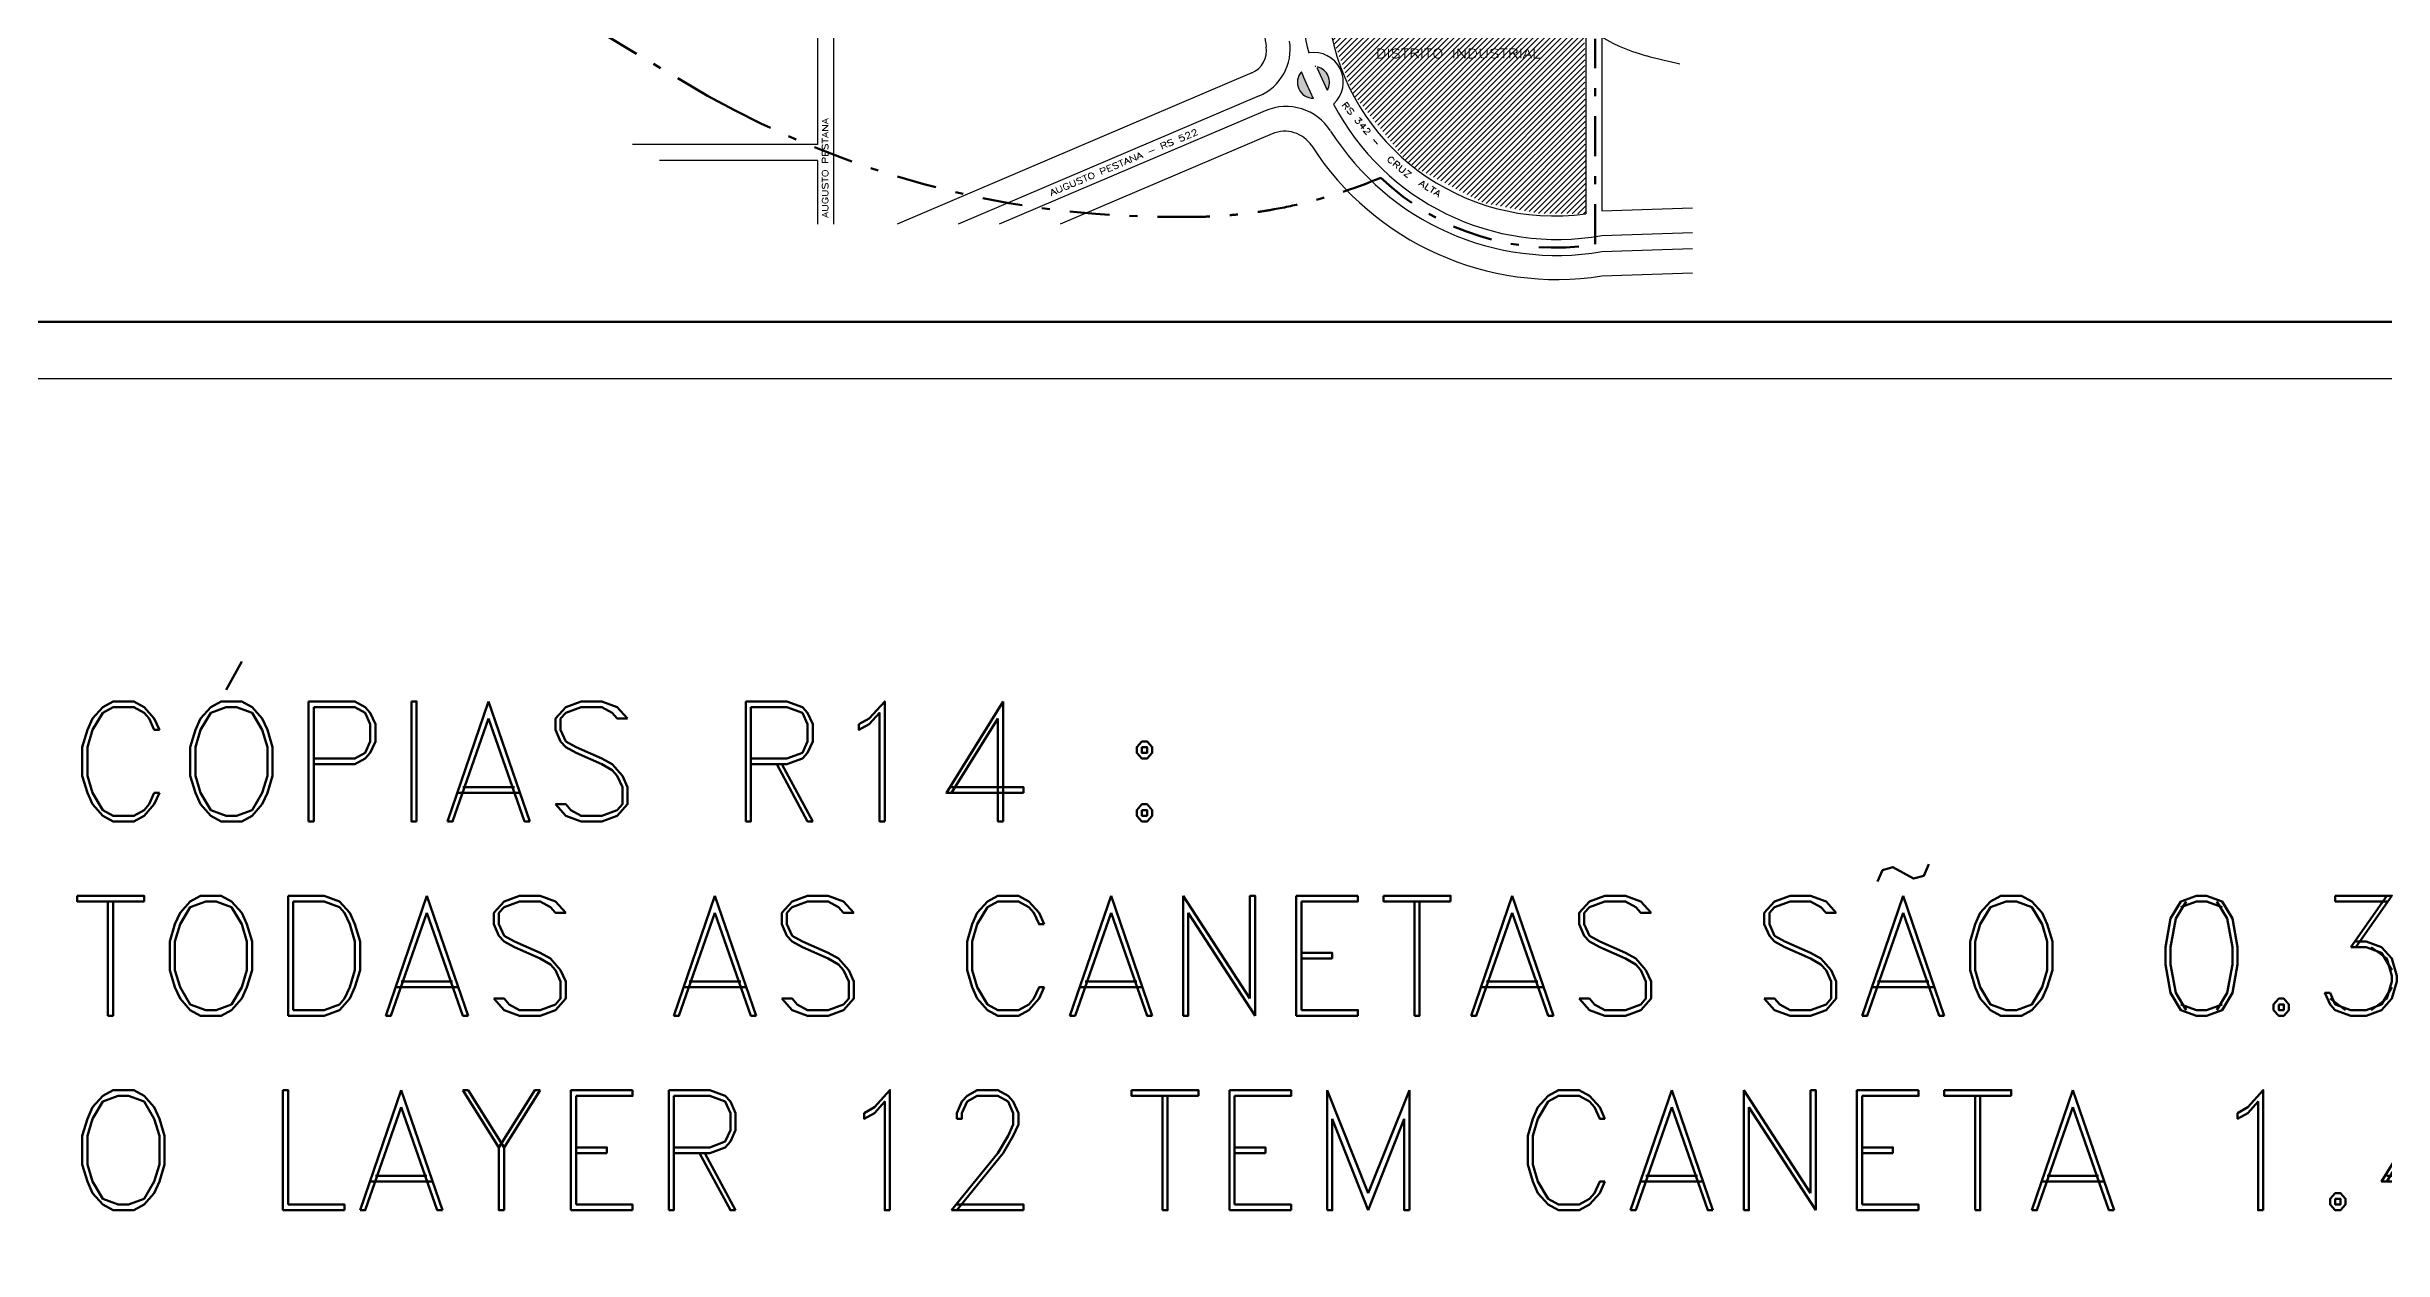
# Model space of a CAD drawing. Extents: x 15348.6 to 15438.1, y 2292.7 to 2368.6.
# Drawn here: x 15375.91 to 15405.11, y 2292.7 to 2307.74 of the extents above; entities that cross this region are included whole.
import ezdxf

# ---------------------------------------------------------------- set-up
doc = ezdxf.new("R2010")
doc.units = 0
doc.header["$LTSCALE"] = 2
doc.header["$MEASUREMENT"] = 0
doc.linetypes.add('DASHDOT2', pattern=[0.5, 0.25, -0.125, 0, -0.125])
doc.layers.get('0').update_dxf_attribs({"linetype": 'CONTINUOUS', "lineweight": 30})
for name, color, linetype, lineweight in [('02', 1, 'CONTINUOUS', 30), ('12', 35, 'CONTINUOUS', 140), ('DI', 30, 'CONTINUOUS', 30), ('IMÓVEIS', 7, 'CONTINUOUS', 30), ('PENHA', 40, 'CONTINUOUS', 30), ('SAOGERALDO', 1, 'CONTINUOUS', 30)]:
    doc.layers.add(name, color=color, linetype=linetype, lineweight=lineweight)
doc.styles.get("Standard").update_dxf_attribs({"font": 'romand.shx'})

# ---------------------------------------------------------------- blocks, each defined once
blk = doc.blocks.new('A$C328819DA')
for s, p in [('CÓPIAS R14 :', (-0.143, 5.357)), ('TODAS AS CANETAS SÃO 0.3', (-0.143, 2.929)), ('O LAYER 12 TEM CANETA 1.4 (COR 35)', (-0.143, 0.5))]:
    blk.add_text(s, height=1.5).set_placement(p)

msp = doc.modelspace()

# ---------------------------------------------------------------- hatches: boundary and pattern name
at = {"layer": 'DI', "linetype": 'Continuous'}
h = msp.add_hatch(dxfattribs=at)
h.set_pattern_fill('ANSI31', color=256, scale=0.4, style=0)
h.paths.add_polyline_path([(15395.145, 2305.652), (15394.565, 2305.654), (15393.866, 2305.787), (15392.934, 2306.269), (15392.236, 2307.149), (15391.986, 2307.83), (15391.953, 2308.163), (15392.186, 2308.594), (15392.352, 2308.727), (15392.585, 2309.176), (15393.317, 2309.724), (15393.982, 2310.389), (15394.099, 2309.973), (15394.199, 2309.408), (15394.332, 2308.943), (15394.731, 2308.329), (15395.13, 2307.996)])
at = {"layer": 'IMÓVEIS', "linetype": 'Continuous'}
h = msp.add_hatch(color=256, dxfattribs=at)
h.paths.add_polyline_path([(15391.782, 2307.49), (15391.915, 2307.194, 0.512229)])
edge = h.paths.add_edge_path()
edge.add_spline(control_points=[(15391.742, 2307.094), (15391.735, 2307.108), (15391.728, 2307.121), (15391.675, 2307.231), (15391.632, 2307.328), (15391.592, 2307.426)], knot_values=[1720.708702, 1720.708702, 1720.708702, 1720.708702, 1725.062547, 1725.062547, 1755.992318, 1755.992318, 1755.992318, 1755.992318], degree=3, periodic=0)
edge.add_arc((15391.742, 2307.294), 0.2, 138.6531, 269.9161)

# ---------------------------------------------------------------- linework, layer by layer
at = {"color": 7, "linetype": 'Continuous'}
for p, q in [((15395.145, 2311.3), (15395.145, 2305.652)), ((15395.345, 2310.856), (15395.345, 2305.687)), ((15385.545, 2309.452), (15385.545, 2306.517)), ((15385.745, 2309.273), (15385.745, 2305.52)), ((15390.973, 2307.412), (15386.538, 2305.52)), ((15391.786, 2307.481), (15391.915, 2307.194)), ((15391.062, 2307.123), (15387.302, 2305.52)), ((15391.14, 2306.939), (15387.812, 2305.52)), ((15391.227, 2306.65), (15388.577, 2305.52)), ((15395.345, 2306.688), (15395.345, 2306.645)), ((15385.545, 2306.517), (15383.232, 2306.517)), ((15385.545, 2306.317), (15383.569, 2306.317)), ((15385.545, 2306.317), (15385.545, 2305.52))]:
    msp.add_line(p, q, dxfattribs=at)
at = {"linetype": 'Continuous'}
for p, q in [((15395.345, 2305.687), (15396.481, 2305.724)), ((15395.345, 2305.382), (15396.481, 2305.416)), ((15395.345, 2305.179), (15396.481, 2305.219)), ((15395.345, 2304.875), (15396.481, 2304.914))]:
    msp.add_line(p, q, dxfattribs=at)
at = {"color": 7, "linetype": 'Continuous'}
for centre, radius, start, end in [((15392.719, 2308.007), 1.091, 133.8553, 198.3842), ((15390.811, 2307.712), 0.64, 293.1004, 8.7976), ((15392.719, 2308.007), 1.591, 178.1011, 189.7376), ((15394.753, 2308.474), 2.849, 188.7835, 277.9056), ((15390.856, 2307.688), 0.3, 293.1004, 9.7376), ((15391.745, 2307.298), 0.37, 311.9543, 99.4896), ((15391.742, 2307.294), 0.2, 138.653, 269.9161), ((15391.769, 2307.488), 0.005, 82.3148, 210.9921), ((15391.769, 2307.488), 0.005, 82.3148, 210.9921), ((15391.399, 2306.332), 0.66, 32.401, 113.1004), ((15394.784, 2308.48), 3.149, 207.5756, 280.2712), ((15391.384, 2306.282), 0.4, 32.8822, 113.1004), ((15394.784, 2308.48), 3.349, 212.401, 279.6518), ((15394.784, 2308.48), 3.649, 212.8822, 278.8515)]:
    msp.add_arc(centre, radius, start, end, dxfattribs=at)
msp.add_open_spline([(15391.742, 2307.094), (15391.735, 2307.108), (15391.728, 2307.121), (15391.675, 2307.231), (15391.632, 2307.328), (15391.592, 2307.426)], degree=3, knots=[1720.708702, 1720.708702, 1720.708702, 1720.708702, 1725.062547, 1725.062547, 1755.992318, 1755.992318, 1755.992318, 1755.992318], dxfattribs=at)
at = {"layer": '02'}
msp.add_line((15348.616, 2303.594), (15438.137, 2303.594), dxfattribs=at)
at = {"layer": '12', "color": 6, "linetype": 'DASHDOT2'}
for p, q in [((15380.959, 2309.029), (15384.167, 2307.125)), ((15395.261, 2305.27), (15395.261, 2307.839)), ((15384.167, 2307.125), (15384.507, 2306.944))]:
    msp.add_line(p, q, dxfattribs=at)
at = {"layer": '12', "color": 35}
msp.add_line((15350.736, 2304.301), (15437.431, 2304.301), dxfattribs=at)
at = {"layer": '12', "color": 6, "linetype": 'DASHDOT2'}
for centre, radius, start, end in [((15389.95, 2317.4), 11.788, 242.5011, 270.7763), ((15394.758, 2308.378), 3.149, 226.3101, 279.1833)]:
    msp.add_arc(centre, radius, start, end, dxfattribs=at)
msp.add_open_spline([(15392.583, 2306.102), (15392.293, 2305.981), (15391.983, 2305.876), (15391.522, 2305.761), (15391.387, 2305.732), (15391.182, 2305.695), (15391.112, 2305.684), (15390.972, 2305.663), (15390.902, 2305.654), (15390.761, 2305.639), (15390.689, 2305.633), (15390.546, 2305.622), (15390.474, 2305.618), (15390.333, 2305.613), (15390.264, 2305.612), (15390.127, 2305.611), (15390.06, 2305.612), (15389.993, 2305.614)], degree=3, knots=[1776.96937, 1776.96937, 1776.96937, 1776.96937, 1828.540186, 1828.540186, 1849.081925, 1849.081925, 1859.352794, 1859.352794, 1869.623664, 1869.623664, 1879.894533, 1879.894533, 1890.165403, 1890.165403, 1900.436272, 1900.436272, 1910.707141, 1910.707141, 1910.707141, 1910.707141], dxfattribs=at)
at = {"layer": 'PENHA', "color": 7, "linetype": 'Continuous'}
msp.add_line((15395.145, 2306.688), (15395.145, 2306.484), dxfattribs=at)
for centre, radius, start, end in [((15396.52, 2309.893), 2.35, 186.7212, 254.6674), ((15397.661, 2314.056), 6.666, 254.6674, 258.419)]:
    msp.add_arc(centre, radius, start, end, dxfattribs=at)
at = {"layer": 'SAOGERALDO', "color": 7, "linetype": 'Continuous'}
msp.add_arc((15391.742, 2307.294), 0.2, 330.0431, 75.6114, dxfattribs=at)

# ---------------------------------------------------------------- block references
msp.add_blockref('A$C328819DA', (15376.305, 2292.702))

# ---------------------------------------------------------------- texts
at = {"linetype": 'Continuous', "extrusion": (0, -0.642788, 0.766044)}
msp.add_text('DISTRITO INDUSTRIAL', height=0.15, dxfattribs=at).set_placement((15392.519, 1767.694, -1483.327))
at = {"color": 7, "linetype": 'Continuous', "extrusion": (-0.493341, -0.412057, 0.766044), "insert": (15392.149, 2307.06, 0.039), "char_height": 0.1, "width": 5.63653, "attachment_point": 1, "text_direction": (0.641047, -0.767502, 0)}
msp.add_mtext('{RS 342 -}', dxfattribs=at)
at = {"color": 7, "linetype": 'Continuous', "extrusion": (0.642788, 0, 0.766044), "insert": (15385.601, 2305.6, 0.039), "char_height": 0.1, "width": 5.63653, "attachment_point": 1, "text_direction": (0, 1, 0)}
msp.add_mtext('{AUGUSTO PESTANA}', dxfattribs=at)
at = {"color": 7, "linetype": 'Continuous', "extrusion": (0.248217, -0.592928, 0.766044), "insert": (15388.436, 2305.945, 0.039), "char_height": 0.1, "width": 5.6365, "attachment_point": 1, "text_direction": (0.922433, 0.386157, 0)}
msp.add_mtext('AUGUSTO PESTANA - RS 522', dxfattribs=at)
at = {"color": 7, "linetype": 'Continuous', "extrusion": (-0.414944, -0.490915, 0.766044), "insert": (15392.701, 2306.382, 0.039), "char_height": 0.1, "width": 5.63653, "attachment_point": 1, "text_direction": (0.763728, -0.645538, 0)}
msp.add_mtext('{CRUZ }', dxfattribs=at)
at = {"color": 7, "linetype": 'Continuous', "extrusion": (-0.344053, -0.542958, 0.766044), "insert": (15393.094, 2306.079, 0.039), "char_height": 0.1, "width": 5.63653, "attachment_point": 1, "text_direction": (0.844693, -0.535251, 0)}
msp.add_mtext('{ALTA}', dxfattribs=at)

doc.saveas('drawing.dxf')
